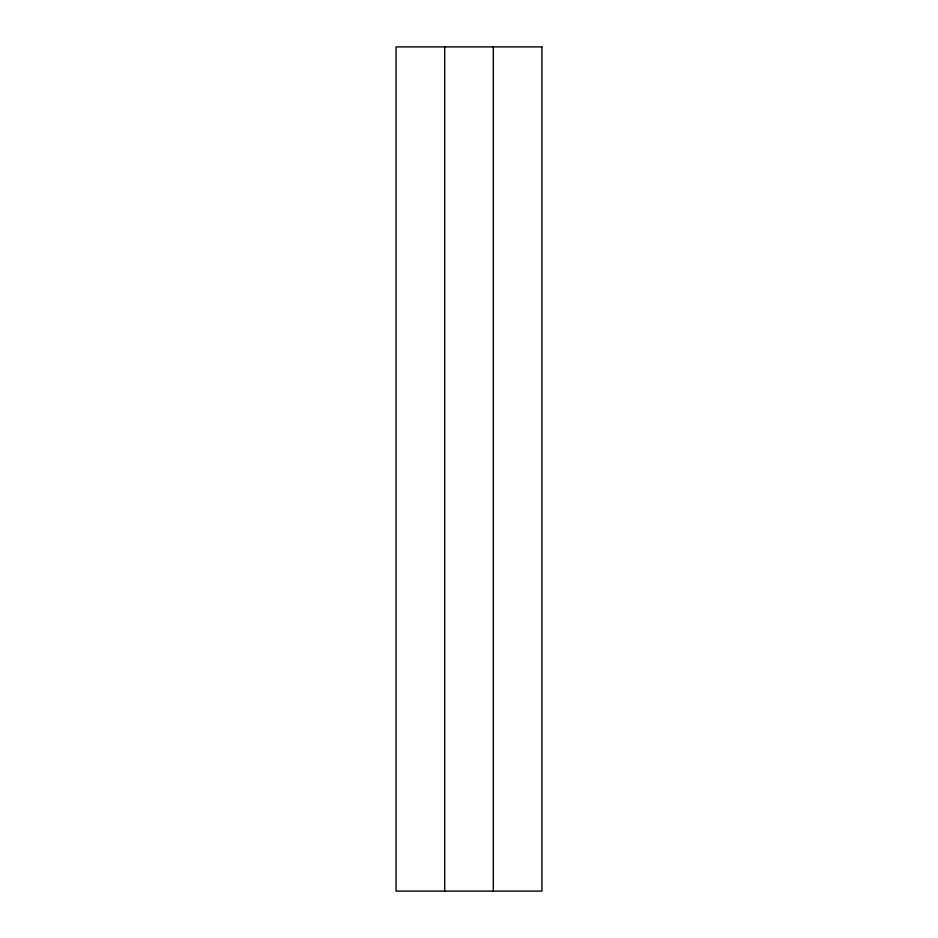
<?xml version="1.0" encoding="UTF-8"?>
<svg xmlns="http://www.w3.org/2000/svg" width="938" height="938" viewBox="0 0 938 938"><rect width="100%" height="100%" fill="white"/><g stroke="black" fill="none" stroke-linecap="round" stroke-linejoin="round"><path stroke-width="1.41" d="M493.306 46.9L493.306 891.1M444.694 46.9L444.694 891.1M541.93 46.9L396.071 46.9L396.071 891.1L541.93 891.1L541.93 46.9"/></g></svg>
